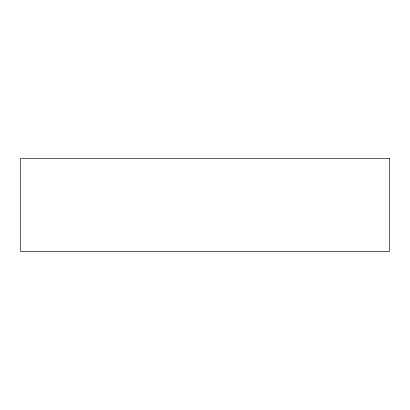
<?xml version="1.0" encoding="UTF-8"?>
<svg xmlns="http://www.w3.org/2000/svg" width="410" height="410" viewBox="0 0 410 410"><rect width="100%" height="100%" fill="white"/><g stroke="black" fill="none" stroke-linecap="round" stroke-linejoin="round"><path stroke-width="0.61" d="M389.5 158.511L20.5 158.511L20.5 251.489L389.5 251.489L389.5 158.511"/></g></svg>
